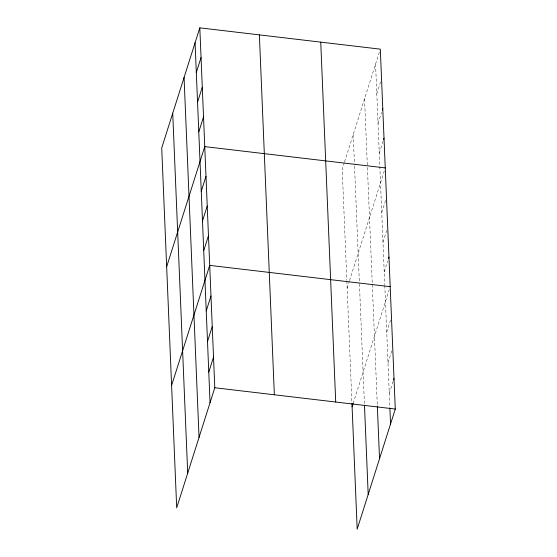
<?xml version="1.0" encoding="UTF-8"?>
<svg xmlns="http://www.w3.org/2000/svg" width="557" height="557" viewBox="0 0 557 557"><rect width="100%" height="100%" fill="white"/><g stroke="black" fill="none" stroke-linecap="round" stroke-linejoin="round"><path stroke-width="0.42" stroke-dasharray="2.79 2.09" d="M344.303 162.644L342.207 169.251L346.83 280.387M344.567 161.815L380.055 49.942M376.804 93.785L381.287 79.637M378.036 123.48L381.531 112.472M379.275 153.168L383.014 141.381M347.15 288.018L349.246 281.41M349.511 280.582L384.246 171.069M381.747 212.551L386.231 198.403M382.979 242.246L386.718 230.452M384.219 271.934L387.707 260.927M353.138 403.484L389.19 289.835M386.725 332.216L391.216 318.068M387.999 362.809L392.483 348.661M389.273 393.402L393.514 380.034M375.564 64.097L384.748 284.662M384.783 285.511L389.837 406.993M364.557 98.798L367.383 166.661M367.418 167.511L377.305 405.162M353.215 134.55L354.454 164.245M354.524 165.937L359.39 283.012M359.432 283.854L364.445 404.375M346.865 281.236L351.92 402.544"/><path stroke-width="0.84" d="M199.817 27.85L161.718 147.946L176.694 507.845L214.793 387.749L199.817 27.85L380.306 49.155L395.282 409.054L357.183 529.15L351.954 403.393M196.315 72.48L201.049 57.538M197.547 102.168L202.288 87.233M198.786 131.863L203.521 116.921M166.661 266.712L204.76 146.616L385.249 167.922M201.258 191.246L205.993 176.304M202.49 220.934L207.232 205.999M203.73 250.629L208.464 235.688M171.605 385.479L209.704 265.383L390.192 286.688M206.236 310.91L210.971 295.976M207.51 341.504L212.245 326.562M208.784 372.09L213.519 357.155M382.276 110.112L382.777 108.538M383.508 139.807L384.01 138.233M388.452 258.573L388.953 257M352.094 406.784L353.138 403.484M393.514 380.034L394.008 378.461M214.793 387.749L395.282 409.054M389.872 407.842L390.541 423.988M377.34 406.011L379.533 458.696M364.48 405.224L368.191 494.449M320.741 42.13L335.718 402.022M259.374 34.882L274.357 394.781M195.075 42.785L210.052 402.683M184.068 77.486L199.044 437.384M172.726 113.245L187.702 473.137"/></g></svg>
